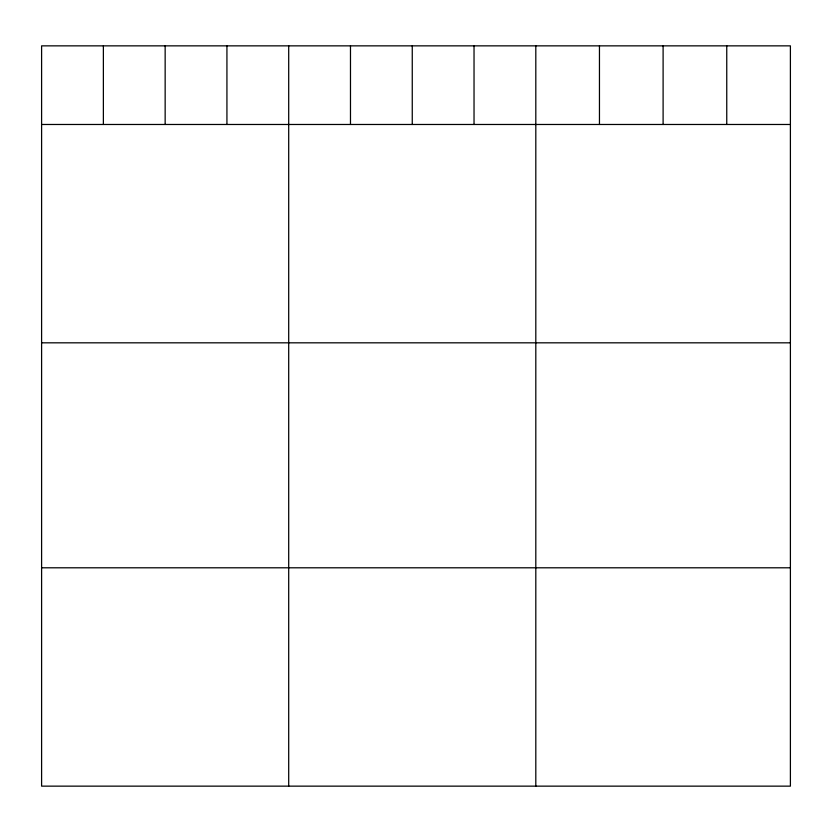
<?xml version="1.0" encoding="UTF-8"?>
<svg xmlns="http://www.w3.org/2000/svg" width="832" height="832" viewBox="0 0 832 832"><rect width="100%" height="100%" fill="white"/><g stroke="black" fill="none" stroke-linecap="round" stroke-linejoin="round"><path stroke-width="1.25" d="M790.4 124.478L790.4 786.146L41.6 786.146L41.6 45.854L790.4 45.854L790.4 124.478L41.6 124.478M41.6 342.826L790.4 342.826M41.6 567.798L790.4 567.798M726.752 45.854L726.752 124.478M663.104 45.854L663.104 124.478M599.456 45.854L599.456 124.478M535.808 45.854L535.808 786.146M474.032 45.854L474.032 124.478M412.256 45.854L412.256 124.478M350.48 45.854L350.48 124.478M288.704 45.854L288.704 786.146M226.928 45.854L226.928 124.478M165.152 45.854L165.152 124.478M103.376 45.854L103.376 124.478"/></g></svg>
